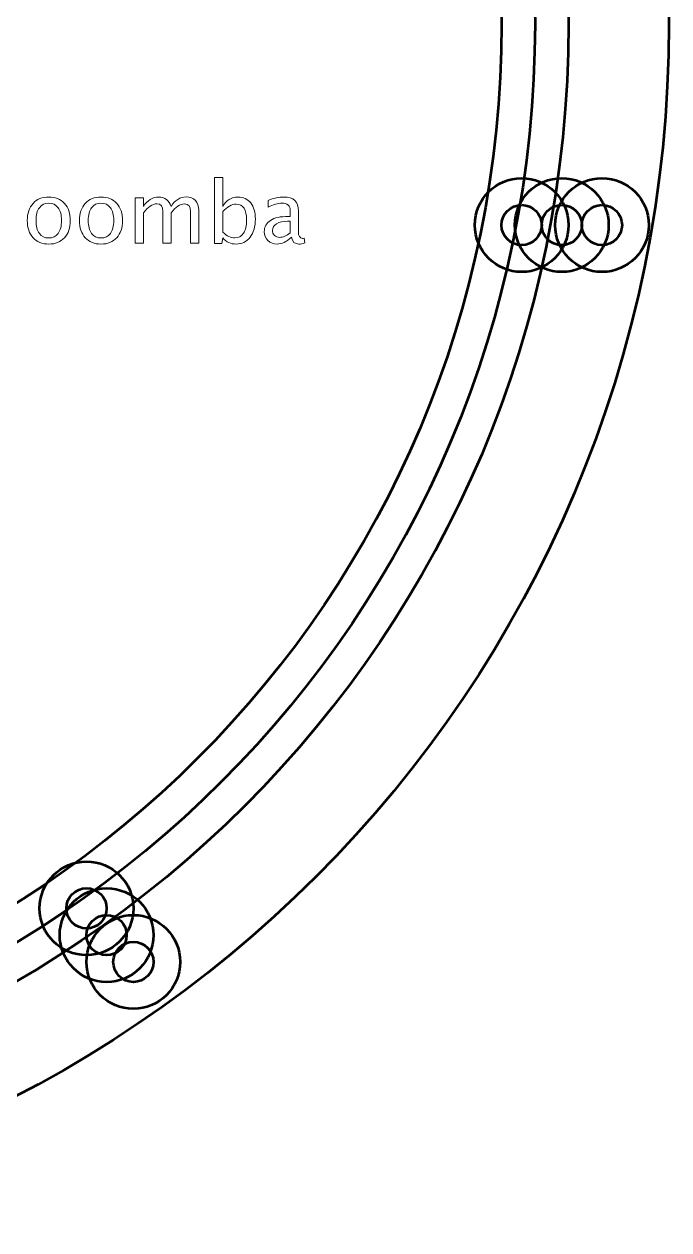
# Model space of a CAD drawing. Header units: centimetres. Extents: x -40.5 to 39, y -42 to 42.1.
# Drawn here: x -14.13 to -4.5, y -42 to -24 of the extents above; entities that cross this region are included whole.
import ezdxf

# ---------------------------------------------------------------- set-up
doc = ezdxf.new("R2010")
doc.units = ezdxf.units.CM
doc.header["$MEASUREMENT"] = 0
doc.layers.add('Layer 1', color=7, linetype='Continuous')

msp = doc.modelspace()

# ---------------------------------------------------------------- linework, layer by layer
at = {"layer": 'Layer 1', "color": 5, "lineweight": 53}
for centre, major_axis in [((-22.5, -24), (0, 18)), ((-22.5, -24), (0, 16.5)), ((-22.5, -24), (0, 16)), ((-22.5, -24), (0, 15.5)), ((-6.7, -27), (0, 0.7)), ((-6.1, -27), (0, 0.7)), ((-5.5, -27), (0, 0.7)), ((-13.2, -37.2), (0, 0.7)), ((-12.9, -37.6), (0, 0.7)), ((-12.5, -38), (0, 0.7)), ((-12.5, -38), (0, 0.7))]:
    msp.add_ellipse(centre, major_axis=major_axis, ratio=1, dxfattribs=at)
at = {"layer": 'Layer 1', "lineweight": 53}
for centre in [(-6.7, -27), (-6.1, -27), (-5.5, -27), (-13.2, -37.2), (-12.9, -37.6), (-12.5, -38), (-12.5, -38)]:
    msp.add_ellipse(centre, major_axis=(0, 0.3), ratio=1, dxfattribs=at)
at = {"layer": 'Layer 1', "color": 5, "lineweight": 9}
for points, knots in [([(-11.28548, -27.27615), (-11.28548, -27.27615), (-11.28548, -26.28936), (-11.28548, -26.28936), (-11.28548, -26.28936), (-11.28548, -26.28936), (-11.16356, -26.28936), (-11.16356, -26.28936), (-11.16356, -26.28936), (-11.16356, -26.28936), (-11.16356, -26.72264), (-11.16356, -26.72264), (-11.16356, -26.72264), (-11.11361, -26.62845), (-11.03846, -26.58146), (-10.93835, -26.58146), (-10.93835, -26.58146), (-10.85728, -26.58146), (-10.79357, -26.61088), (-10.747, -26.66994), (-10.747, -26.66994), (-10.70043, -26.72899), (-10.67715, -26.80964), (-10.67715, -26.91187), (-10.67715, -26.91187), (-10.67715, -27.02321), (-10.70361, -27.11317), (-10.75631, -27.18132), (-10.75631, -27.18132), (-10.80902, -27.24969), (-10.87844, -27.28377), (-10.96438, -27.28377), (-10.96438, -27.28377), (-11.04418, -27.28377), (-11.11064, -27.25329), (-11.16356, -27.19212), (-11.16356, -27.19212), (-11.16356, -27.19212), (-11.17838, -27.27615), (-11.17838, -27.27615), (-11.17838, -27.27615), (-11.17838, -27.27615), (-11.28548, -27.27615), (-11.28548, -27.27615)], [0, 0, 0, 0, 0.08333333, 0.08333333, 0.08333333, 0.08333333, 0.16666667, 0.16666667, 0.16666667, 0.16666667, 0.25, 0.25, 0.25, 0.25, 0.33333333, 0.33333333, 0.33333333, 0.33333333, 0.41666667, 0.41666667, 0.41666667, 0.41666667, 0.5, 0.5, 0.5, 0.5, 0.58333333, 0.58333333, 0.58333333, 0.58333333, 0.66666667, 0.66666667, 0.66666667, 0.66666667, 0.75, 0.75, 0.75, 0.75, 0.83333333, 0.83333333, 0.83333333, 0.83333333, 1, 1, 1, 1]), ([(-13.76367, -27.28377), (-13.86252, -27.28377), (-13.94083, -27.25223), (-13.99841, -27.18915), (-13.99841, -27.18915), (-14.05619, -27.12608), (-14.08498, -27.04035), (-14.08498, -26.93219), (-14.08498, -26.93219), (-14.08498, -26.82424), (-14.05619, -26.73873), (-13.99841, -26.67586), (-13.99841, -26.67586), (-13.94083, -26.613), (-13.86252, -26.58146), (-13.76367, -26.58146), (-13.76367, -26.58146), (-13.66482, -26.58146), (-13.5865, -26.613), (-13.52893, -26.67586), (-13.52893, -26.67586), (-13.47115, -26.73873), (-13.44236, -26.82424), (-13.44236, -26.93219), (-13.44236, -26.93219), (-13.44236, -27.04035), (-13.47115, -27.12608), (-13.52893, -27.18915), (-13.52893, -27.18915), (-13.5865, -27.25223), (-13.66482, -27.28377), (-13.76367, -27.28377)], [0, 0, 0, 0, 0.11111111, 0.11111111, 0.11111111, 0.11111111, 0.22222222, 0.22222222, 0.22222222, 0.22222222, 0.33333333, 0.33333333, 0.33333333, 0.33333333, 0.44444444, 0.44444444, 0.44444444, 0.44444444, 0.55555556, 0.55555556, 0.55555556, 0.55555556, 0.66666667, 0.66666667, 0.66666667, 0.66666667, 0.77777778, 0.77777778, 0.77777778, 0.77777778, 1, 1, 1, 1]), ([(-12.98347, -27.28377), (-13.08232, -27.28377), (-13.16063, -27.25223), (-13.21821, -27.18915), (-13.21821, -27.18915), (-13.27599, -27.12608), (-13.30478, -27.04035), (-13.30478, -26.93219), (-13.30478, -26.93219), (-13.30478, -26.82424), (-13.27599, -26.73873), (-13.21821, -26.67586), (-13.21821, -26.67586), (-13.16063, -26.613), (-13.08232, -26.58146), (-12.98347, -26.58146), (-12.98347, -26.58146), (-12.88462, -26.58146), (-12.8063, -26.613), (-12.74873, -26.67586), (-12.74873, -26.67586), (-12.69095, -26.73873), (-12.66216, -26.82424), (-12.66216, -26.93219), (-12.66216, -26.93219), (-12.66216, -27.04035), (-12.69095, -27.12608), (-12.74873, -27.18915), (-12.74873, -27.18915), (-12.8063, -27.25223), (-12.88462, -27.28377), (-12.98347, -27.28377)], [0, 0, 0, 0, 0.11111111, 0.11111111, 0.11111111, 0.11111111, 0.22222222, 0.22222222, 0.22222222, 0.22222222, 0.33333333, 0.33333333, 0.33333333, 0.33333333, 0.44444444, 0.44444444, 0.44444444, 0.44444444, 0.55555556, 0.55555556, 0.55555556, 0.55555556, 0.66666667, 0.66666667, 0.66666667, 0.66666667, 0.77777778, 0.77777778, 0.77777778, 0.77777778, 1, 1, 1, 1]), ([(-12.47124, -27.26853), (-12.47124, -27.26853), (-12.47124, -26.59543), (-12.47124, -26.59543), (-12.47124, -26.59543), (-12.47124, -26.59543), (-12.34932, -26.59543), (-12.34932, -26.59543), (-12.34932, -26.59543), (-12.34932, -26.59543), (-12.34932, -26.72264), (-12.34932, -26.72264), (-12.34932, -26.72264), (-12.28984, -26.62845), (-12.21364, -26.58146), (-12.1203, -26.58146), (-12.1203, -26.58146), (-12.03034, -26.58146), (-11.96917, -26.62845), (-11.93657, -26.72264), (-11.93657, -26.72264), (-11.87878, -26.6276), (-11.80343, -26.58019), (-11.71093, -26.58019), (-11.71093, -26.58019), (-11.65188, -26.58019), (-11.60595, -26.59755), (-11.57314, -26.63247), (-11.57314, -26.63247), (-11.54033, -26.6674), (-11.52382, -26.71629), (-11.52382, -26.77916), (-11.52382, -26.77916), (-11.52382, -26.77916), (-11.52382, -27.26853), (-11.52382, -27.26853), (-11.52382, -27.26853), (-11.52382, -27.26853), (-11.64574, -27.26853), (-11.64574, -27.26853), (-11.64574, -27.26853), (-11.64574, -27.26853), (-11.64574, -26.79926), (-11.64574, -26.79926), (-11.64574, -26.79926), (-11.64574, -26.72264), (-11.67622, -26.68433), (-11.73718, -26.68433), (-11.73718, -26.68433), (-11.80047, -26.68433), (-11.86693, -26.72899), (-11.93657, -26.81853), (-11.93657, -26.81853), (-11.93657, -26.81853), (-11.93657, -27.26853), (-11.93657, -27.26853), (-11.93657, -27.26853), (-11.93657, -27.26853), (-12.05849, -27.26853), (-12.05849, -27.26853), (-12.05849, -27.26853), (-12.05849, -27.26853), (-12.05849, -26.79884), (-12.05849, -26.79884), (-12.05849, -26.79884), (-12.05849, -26.72158), (-12.08939, -26.68306), (-12.15141, -26.68306), (-12.15141, -26.68306), (-12.21301, -26.68306), (-12.27905, -26.72793), (-12.34932, -26.81789), (-12.34932, -26.81789), (-12.34932, -26.81789), (-12.34932, -27.26853), (-12.34932, -27.26853), (-12.34932, -27.26853), (-12.34932, -27.26853), (-12.47124, -27.26853), (-12.47124, -27.26853)], [0, 0, 0, 0, 0.04761905, 0.04761905, 0.04761905, 0.04761905, 0.0952381, 0.0952381, 0.0952381, 0.0952381, 0.14285714, 0.14285714, 0.14285714, 0.14285714, 0.19047619, 0.19047619, 0.19047619, 0.19047619, 0.23809524, 0.23809524, 0.23809524, 0.23809524, 0.28571429, 0.28571429, 0.28571429, 0.28571429, 0.33333333, 0.33333333, 0.33333333, 0.33333333, 0.38095238, 0.38095238, 0.38095238, 0.38095238, 0.42857143, 0.42857143, 0.42857143, 0.42857143, 0.47619048, 0.47619048, 0.47619048, 0.47619048, 0.52380952, 0.52380952, 0.52380952, 0.52380952, 0.57142857, 0.57142857, 0.57142857, 0.57142857, 0.61904762, 0.61904762, 0.61904762, 0.61904762, 0.66666667, 0.66666667, 0.66666667, 0.66666667, 0.71428571, 0.71428571, 0.71428571, 0.71428571, 0.76190476, 0.76190476, 0.76190476, 0.76190476, 0.80952381, 0.80952381, 0.80952381, 0.80952381, 0.85714286, 0.85714286, 0.85714286, 0.85714286, 0.9047619, 0.9047619, 0.9047619, 0.9047619, 1, 1, 1, 1]), ([(-10.13931, -27.1828), (-10.21254, -27.25011), (-10.28303, -27.28377), (-10.35076, -27.28377), (-10.35076, -27.28377), (-10.40643, -27.28377), (-10.45279, -27.26641), (-10.4894, -27.23149), (-10.4894, -27.23149), (-10.52623, -27.19656), (-10.54465, -27.15254), (-10.54465, -27.09941), (-10.54465, -27.09941), (-10.54465, -27.02596), (-10.51375, -26.96944), (-10.45194, -26.93007), (-10.45194, -26.93007), (-10.39013, -26.8907), (-10.30144, -26.87102), (-10.18587, -26.87102), (-10.18587, -26.87102), (-10.18587, -26.87102), (-10.1573, -26.87102), (-10.1573, -26.87102), (-10.1573, -26.87102), (-10.1573, -26.87102), (-10.1573, -26.78995), (-10.1573, -26.78995), (-10.1573, -26.78995), (-10.1573, -26.71185), (-10.19794, -26.6729), (-10.27943, -26.6729), (-10.27943, -26.6729), (-10.34251, -26.6729), (-10.41151, -26.6928), (-10.48623, -26.73259), (-10.48623, -26.73259), (-10.48623, -26.73259), (-10.48623, -26.63226), (-10.48623, -26.63226), (-10.48623, -26.63226), (-10.4041, -26.59839), (-10.32663, -26.58146), (-10.25403, -26.58146), (-10.25403, -26.58146), (-10.17931, -26.58146), (-10.12407, -26.59839), (-10.08872, -26.63247), (-10.08872, -26.63247), (-10.05316, -26.66655), (-10.03538, -26.71904), (-10.03538, -26.78995), (-10.03538, -26.78995), (-10.03538, -26.78995), (-10.03538, -27.09412), (-10.03538, -27.09412), (-10.03538, -27.09412), (-10.03538, -27.16375), (-10.014, -27.19868), (-9.97103, -27.19868), (-9.97103, -27.19868), (-9.96574, -27.19868), (-9.95791, -27.19783), (-9.94754, -27.19614), (-9.94754, -27.19614), (-9.94754, -27.19614), (-9.93886, -27.26387), (-9.93886, -27.26387), (-9.93886, -27.26387), (-9.96659, -27.27721), (-9.99707, -27.28377), (-10.03051, -27.28377), (-10.03051, -27.28377), (-10.08745, -27.28377), (-10.12364, -27.25011), (-10.13931, -27.1828)], [0, 0, 0, 0, 0.05, 0.05, 0.05, 0.05, 0.1, 0.1, 0.1, 0.1, 0.15, 0.15, 0.15, 0.15, 0.2, 0.2, 0.2, 0.2, 0.25, 0.25, 0.25, 0.25, 0.3, 0.3, 0.3, 0.3, 0.35, 0.35, 0.35, 0.35, 0.4, 0.4, 0.4, 0.4, 0.45, 0.45, 0.45, 0.45, 0.5, 0.5, 0.5, 0.5, 0.55, 0.55, 0.55, 0.55, 0.6, 0.6, 0.6, 0.6, 0.65, 0.65, 0.65, 0.65, 0.7, 0.7, 0.7, 0.7, 0.75, 0.75, 0.75, 0.75, 0.8, 0.8, 0.8, 0.8, 0.85, 0.85, 0.85, 0.85, 0.9, 0.9, 0.9, 0.9, 1, 1, 1, 1]), ([(-13.76388, -27.19233), (-13.70356, -27.19233), (-13.65657, -27.16968), (-13.62312, -27.12417), (-13.62312, -27.12417), (-13.58989, -27.07888), (-13.57317, -27.01474), (-13.57317, -26.93219), (-13.57317, -26.93219), (-13.57317, -26.84985), (-13.58989, -26.78593), (-13.62312, -26.74063), (-13.62312, -26.74063), (-13.65657, -26.69555), (-13.70356, -26.6729), (-13.76388, -26.6729), (-13.76388, -26.6729), (-13.82442, -26.6729), (-13.87141, -26.69555), (-13.90443, -26.74063), (-13.90443, -26.74063), (-13.93766, -26.78593), (-13.95417, -26.84985), (-13.95417, -26.93219), (-13.95417, -26.93219), (-13.95417, -27.01474), (-13.93766, -27.07888), (-13.90443, -27.12417), (-13.90443, -27.12417), (-13.87141, -27.16968), (-13.82442, -27.19233), (-13.76388, -27.19233)], [0, 0, 0, 0, 0.11111111, 0.11111111, 0.11111111, 0.11111111, 0.22222222, 0.22222222, 0.22222222, 0.22222222, 0.33333333, 0.33333333, 0.33333333, 0.33333333, 0.44444444, 0.44444444, 0.44444444, 0.44444444, 0.55555556, 0.55555556, 0.55555556, 0.55555556, 0.66666667, 0.66666667, 0.66666667, 0.66666667, 0.77777778, 0.77777778, 0.77777778, 0.77777778, 1, 1, 1, 1]), ([(-12.98368, -27.19233), (-12.92336, -27.19233), (-12.87637, -27.16968), (-12.84292, -27.12417), (-12.84292, -27.12417), (-12.80969, -27.07888), (-12.79297, -27.01474), (-12.79297, -26.93219), (-12.79297, -26.93219), (-12.79297, -26.84985), (-12.80969, -26.78593), (-12.84292, -26.74063), (-12.84292, -26.74063), (-12.87637, -26.69555), (-12.92336, -26.6729), (-12.98368, -26.6729), (-12.98368, -26.6729), (-13.04422, -26.6729), (-13.09121, -26.69555), (-13.12423, -26.74063), (-13.12423, -26.74063), (-13.15746, -26.78593), (-13.17397, -26.84985), (-13.17397, -26.93219), (-13.17397, -26.93219), (-13.17397, -27.01474), (-13.15746, -27.07888), (-13.12423, -27.12417), (-13.12423, -27.12417), (-13.09121, -27.16968), (-13.04422, -27.19233), (-12.98368, -27.19233)], [0, 0, 0, 0, 0.11111111, 0.11111111, 0.11111111, 0.11111111, 0.22222222, 0.22222222, 0.22222222, 0.22222222, 0.33333333, 0.33333333, 0.33333333, 0.33333333, 0.44444444, 0.44444444, 0.44444444, 0.44444444, 0.55555556, 0.55555556, 0.55555556, 0.55555556, 0.66666667, 0.66666667, 0.66666667, 0.66666667, 0.77777778, 0.77777778, 0.77777778, 0.77777778, 1, 1, 1, 1]), ([(-11.16356, -27.10809), (-11.10069, -27.16418), (-11.04079, -27.19233), (-10.98385, -27.19233), (-10.98385, -27.19233), (-10.92776, -27.19233), (-10.88437, -27.16883), (-10.85389, -27.12206), (-10.85389, -27.12206), (-10.8232, -27.07528), (-10.80796, -27.00945), (-10.80796, -26.92436), (-10.80796, -26.92436), (-10.80796, -26.76688), (-10.86003, -26.68814), (-10.96417, -26.68814), (-10.96417, -26.68814), (-11.03233, -26.68814), (-11.09879, -26.72497), (-11.16356, -26.79884), (-11.16356, -26.79884), (-11.16356, -26.79884), (-11.16356, -27.10809), (-11.16356, -27.10809)], [0, 0, 0, 0, 0.14285714, 0.14285714, 0.14285714, 0.14285714, 0.28571429, 0.28571429, 0.28571429, 0.28571429, 0.42857143, 0.42857143, 0.42857143, 0.42857143, 0.57142857, 0.57142857, 0.57142857, 0.57142857, 0.71428571, 0.71428571, 0.71428571, 0.71428571, 1, 1, 1, 1]), ([(-10.1573, -27.11634), (-10.1573, -27.11634), (-10.1573, -26.94341), (-10.1573, -26.94341), (-10.1573, -26.94341), (-10.1573, -26.94341), (-10.19646, -26.94214), (-10.19646, -26.94214), (-10.19646, -26.94214), (-10.26419, -26.94214), (-10.3188, -26.95463), (-10.3605, -26.9796), (-10.3605, -26.9796), (-10.40199, -27.00479), (-10.42273, -27.03802), (-10.42273, -27.07951), (-10.42273, -27.07951), (-10.42273, -27.10851), (-10.41236, -27.13306), (-10.39183, -27.15317), (-10.39183, -27.15317), (-10.37108, -27.17328), (-10.34589, -27.18344), (-10.31605, -27.18344), (-10.31605, -27.18344), (-10.26525, -27.18344), (-10.21233, -27.161), (-10.1573, -27.11634)], [0, 0, 0, 0, 0.125, 0.125, 0.125, 0.125, 0.25, 0.25, 0.25, 0.25, 0.375, 0.375, 0.375, 0.375, 0.5, 0.5, 0.5, 0.5, 0.625, 0.625, 0.625, 0.625, 0.75, 0.75, 0.75, 0.75, 1, 1, 1, 1])]:
    msp.add_open_spline(points, degree=3, knots=knots, dxfattribs=at)

doc.saveas('drawing.dxf')
